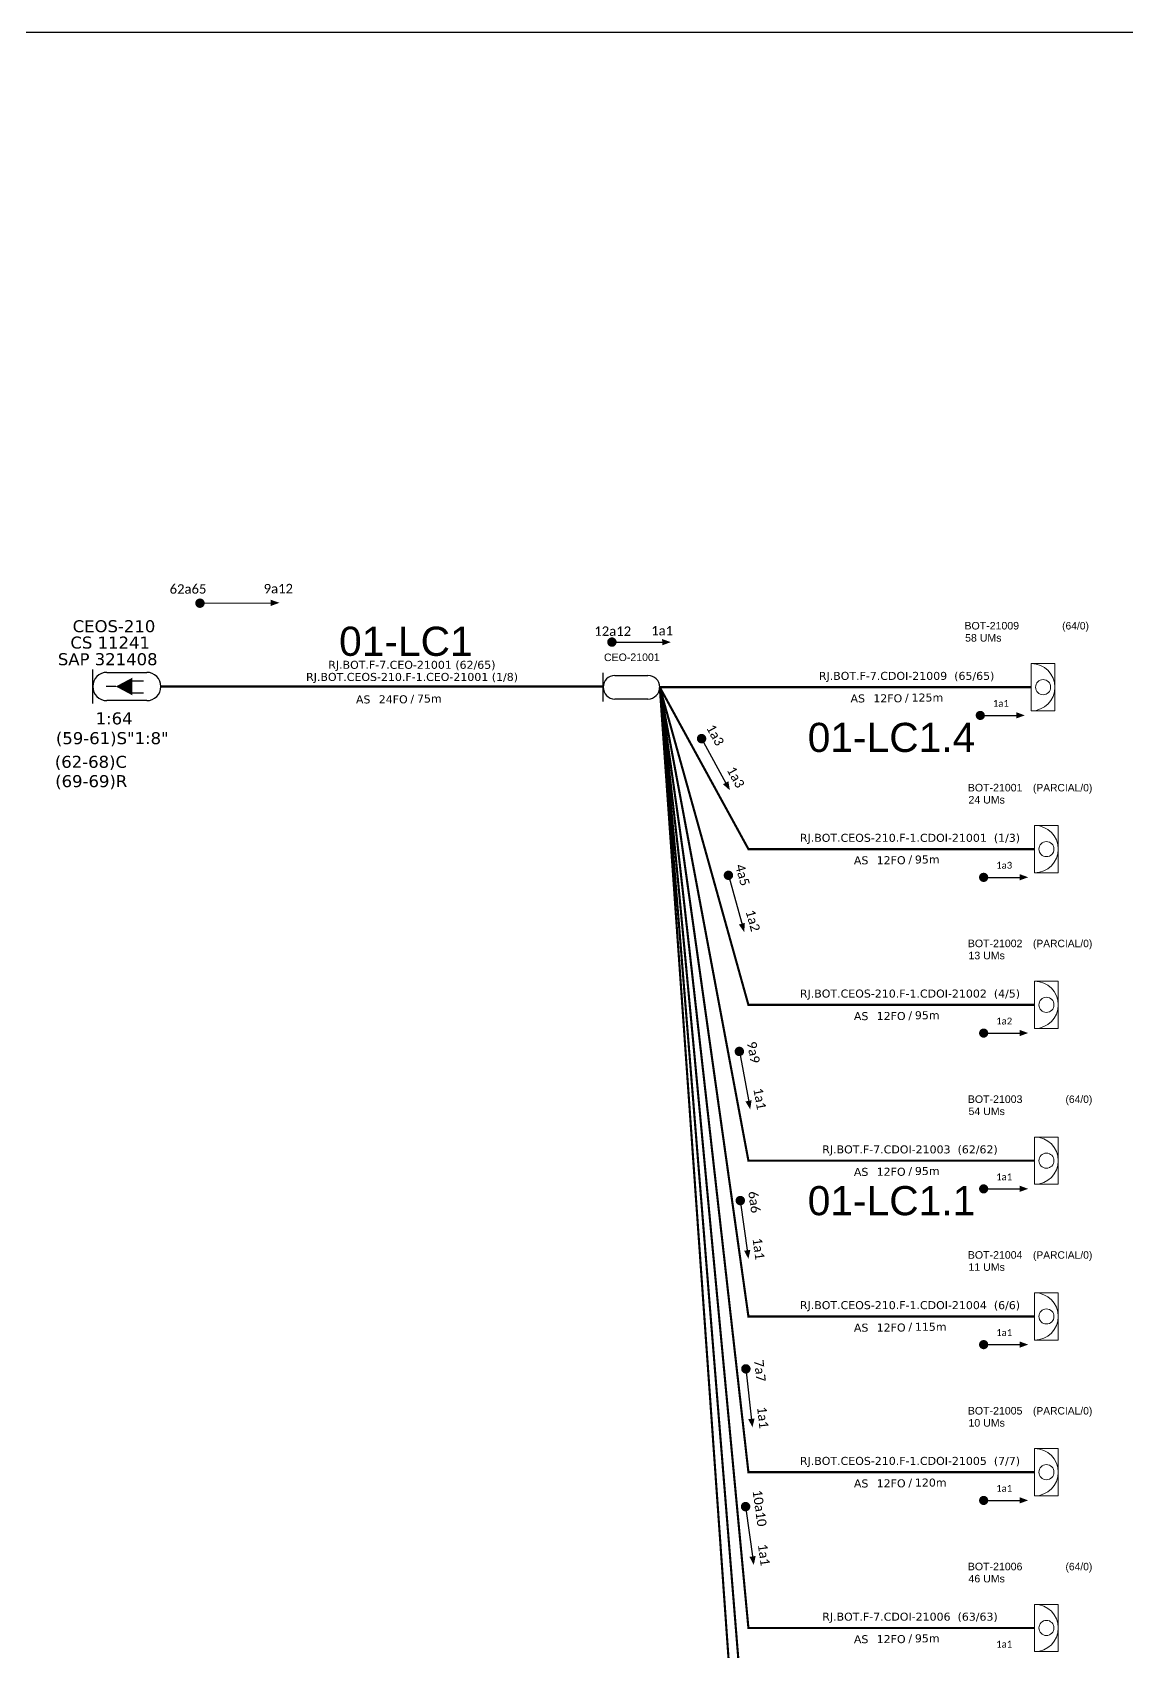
# Model space of a CAD drawing. Header units: millimetres. Extents: x 28810 to 29648, y 293521 to 294115.
# Drawn here: x 29072.4 to 29335.1, y 293726.1 to 294114.9 of the extents above; entities that cross this region are included whole.
import ezdxf
from ezdxf.enums import TextEntityAlignment as Align

# ---------------------------------------------------------------- set-up
doc = ezdxf.new("R2010")
doc.units = ezdxf.units.MM
for name, color, linetype, lineweight in [("20.0-LEGENDA DOS CDO'S", 1, 'Continuous', 0), ('20.1-CDO_INTERIOR', 1, 'Continuous', 0), ('40.1-ETIQUETAS', 1, 'Continuous', 20)]:
    doc.layers.add(name, color=color, linetype=linetype, lineweight=lineweight)
for name, color, linetype in [('20.4-CEOS', 1, 'Continuous'), ('CAP a instalar', 1, 'Continuous'), ('CD a instalar', 1, 'Continuous'), ('SETA', 7, 'Continuous'), ('texto', 255, 'Continuous')]:
    doc.layers.add(name, color=color, linetype=linetype)
doc.styles.add('ARIAL', font='arial.ttf')
doc.styles.add('siredit', font='verdana.ttf')
doc.styles.get("Standard").update_dxf_attribs({"font": 'arial.ttf'})
doc.linetypes.add('FENCELINE1', pattern='A,0.25,-0.1,[133,ltypeshp.shx,S=0.1,R=0,X=-0.1,Y=0],-0.1,1', length=1.45)

# ---------------------------------------------------------------- blocks, each defined once
blk = doc.blocks.new('ETIQUETA_RS5F')
at = {"layer": '40.1-ETIQUETAS', "color": 0, "style": 'siredit'}
blk.add_text('/', height=1.5, dxfattribs=at).set_placement((1.58, -1.95), align=Align.MIDDLE_RIGHT)
for tag, p in [('ETIQUETA_R_PRIMARIA', (1.21, 4.1)), ('ETIQUETA_R_SECUNDARIA', (1.21, 2.1)), ('F_ATIVAS/F_MORTAS', (1.14, -4.24))]:
    blk.add_attdef(tag, text='', height=1.5, dxfattribs=at).set_placement(p, align=Align.MIDDLE_CENTER)
for tag, p in [('TIPO_CABO', (-6.58, -2.12)), ('CAP_CABO', (0.4, -2.09))]:
    blk.add_attdef(tag, text='', height=1.5, dxfattribs=at).set_placement(p, align=Align.MIDDLE_RIGHT)
blk.add_attdef('METROS', text='', height=1.5, dxfattribs=at).set_placement((2.14, -1.95), align=Align.MIDDLE_LEFT)
for tag, p in [('FUSÃO_1', (0.85, -8.39)), ('FUSÃO_2', (0.85, -10.6)), ('FUSÃO_3', (0.85, -12.93)), ('FUSÃO_4', (0.85, -15.14)), ('FUSÃO_5', (0.85, -17.16))]:
    blk.add_attdef(tag, text='', height=1.5, dxfattribs=at).set_placement(p, align=Align.CENTER)
blk = doc.blocks.new('CDOI_INT')
at = {"layer": '20.1-CDO_INTERIOR', "color": 0, "lineweight": 18}
blk.add_lwpolyline([(4.25, -4.25), (4.25, 4.25), (0, 4.25), (0, -4.25)], close=True, dxfattribs=at)
blk.add_circle((2.12, 0), 1.36, dxfattribs=at)
blk.add_arc((0, 0), 4.25, 270, 90, dxfattribs=at)
at = {"layer": "20.0-LEGENDA DOS CDO'S", "color": 0, "style": 'ARIAL'}
for tag, p in [('CDO_N', (-0.08, 10.38)), ('SPLITER_1', (21.18, 10.38)), ('SURVEY', (-0.08, 8.2)), ('SPLITER_2', (21.19, 8.68)), ('SAP', (-0.08, 6.23)), ('1:XX', (5.94, -2.22)), ('UMS', (5.94, -4.24))]:
    blk.add_attdef(tag, p, '', height=1.36, dxfattribs=at)
blk.add_attdef('FIBRAS_UTILIZADAS', text='', height=1.36, dxfattribs=at).set_placement((15.34, 10.38), align=Align.CENTER)
blk = doc.blocks.new('CEOS_RP_CT_DRT')
at = {"layer": '20.4-CEOS', "color": 0}
for p, q in [((-4.54, 1.19), (-1.19, 1.19)), ((-1.19, -1.19), (-4.54, -1.19))]:
    blk.add_line(p, q, dxfattribs=at)
for points in [[(-5.73, -1.43), (-5.73, 1.44)], [(-3.79, 0), (-4.59, 0)], [(-2.47, 0.48), (-1.45, 0.48)], [(-2.47, -0.52), (-1.45, -0.52)]]:
    blk.add_lwpolyline(points, dxfattribs=at)
blk.add_lwpolyline([(-3.79, 0, 0, 1.47, 0), (-2.41, 0, 1.47, 1.47, 0)], format="xyseb", dxfattribs=at)
for centre, start, end in [((-4.54, 0), 90, 270), ((-1.19, 0), 270, 90)]:
    blk.add_arc(centre, 1.19, start, end, dxfattribs=at)
at = {"layer": '20.4-CEOS', "color": 7, "style": 'siredit'}
for tag, p in [('Nº_DA_CEOS', (-2.86, 5.6)), ('LOCAL', (-2.86, 4.24)), ('SAP', (-2.86, 2.78)), ('RACIO_SPLITAGEM', (-2.86, -1.88)), ('FIBRAS_SPLITTER', (-2.86, -3.58)), ('FIBRAS_TOP_C', (-2.86, -5.08)), ('RESERVA_FINAIS', (-2.86, -6.39))]:
    blk.add_attdef(tag, text='', height=1.01, dxfattribs=at).set_placement(p, align=Align.TOP_CENTER)

msp = doc.modelspace()

# ---------------------------------------------------------------- linework, layer by layer
msp.add_lwpolyline([(28809.7, 293520.91), (29648.27, 293520.91), (29648.27, 294114.91), (28809.7, 294114.91), (28809.7, 293520.91)])
at = {"color": 7, "const_width": 1.13}
for points in [[(29112.08, 293977.85, 1), (29113.21, 293977.86, 1)], [(29210.99, 293968.51, 1), (29212.12, 293968.51, 1)], [(29232.81, 293945.83, 1), (29233.36, 293944.84, 1)], [(29239.37, 293913.06, 1), (29239.68, 293911.98, 1)], [(29242.04, 293870.78, 1), (29242.26, 293869.67, 1)], [(29242.29, 293834.98, 1), (29242.46, 293833.86, 1)], [(29243.65, 293794.57, 1), (29243.79, 293793.45, 1)], [(29243.57, 293761.49, 1), (29243.74, 293760.37, 1)]]:
    msp.add_lwpolyline(points, format="xyb", close=True, dxfattribs=at)
at = {"const_width": 1.1}
for points in [[(29299.45, 293950.91, 1), (29300.55, 293950.91, 1)], [(29300.26, 293912.03, 1), (29301.36, 293912.03, 1)], [(29300.26, 293874.63, 1), (29301.36, 293874.63, 1)], [(29300.26, 293837.23, 1), (29301.36, 293837.23, 1)], [(29300.26, 293799.83, 1), (29301.36, 293799.83, 1)], [(29300.26, 293762.42, 1), (29301.36, 293762.42, 1)]]:
    msp.add_lwpolyline(points, format="xyb", close=True, dxfattribs=at)
at = {"layer": '20.4-CEOS', "color": 5}
for p, q in [((29209.43, 293954.27), (29209.43, 293961.1)), ((29212.27, 293960.52), (29220.22, 293960.52)), ((29220.22, 293954.85), (29212.27, 293954.85))]:
    msp.add_line(p, q, dxfattribs=at)
for centre, start, end in [((29212.27, 293957.68), 90, 270), ((29220.22, 293957.68), 270, 90)]:
    msp.add_arc(centre, 2.83, start, end, dxfattribs=at)
at = {"layer": 'CAP a instalar', "color": 0, "linetype": 'FENCELINE1', "ltscale": 5, "const_width": 0.513}
for points in [[(29103.25, 293957.86), (29209.43, 293957.86)], [(29312.25, 293957.68), (29223.05, 293957.68)], [(29313.05, 293694.39), (29244.33, 293694.39), (29223.05, 293957.68)], [(29313.05, 293731.8), (29244.33, 293731.8), (29223.05, 293957.68)]]:
    msp.add_lwpolyline(points, dxfattribs=at)
at = {"layer": 'CAP a instalar', "linetype": 'FENCELINE1', "ltscale": 5, "const_width": 0.513}
msp.add_lwpolyline([(29313.05, 293844), (29244.33, 293844), (29223.05, 293957.68)], dxfattribs=at)
at = {"layer": 'CD a instalar', "color": 8, "linetype": 'FENCELINE1', "ltscale": 5, "const_width": 0.513}
for points in [[(29313.05, 293918.81), (29244.33, 293918.81), (29223.05, 293957.68)], [(29313.05, 293656.99), (29244.33, 293656.99), (29223.05, 293957.68)], [(29313.05, 293769.2), (29244.33, 293769.2), (29223.05, 293957.68)], [(29313.05, 293806.6), (29244.33, 293806.6), (29223.05, 293957.68)], [(29313.05, 293881.41), (29244.33, 293881.41), (29223.05, 293957.68)]]:
    msp.add_lwpolyline(points, dxfattribs=at)
at = {"layer": 'SETA', "color": 7}
for points in [[(29112.65, 293977.86), (29130.73, 293977.93)], [(29211.56, 293968.51), (29224.7, 293968.49)], [(29233.09, 293945.34), (29239.39, 293933.8)], [(29239.53, 293912.52), (29243.05, 293899.85)], [(29242.15, 293870.22), (29244.56, 293857.3)], [(29242.38, 293834.42), (29244.2, 293821.4)], [(29243.72, 293794.01), (29245.18, 293780.94)], [(29243.66, 293760.93), (29245.48, 293747.91)]]:
    msp.add_lwpolyline(points, dxfattribs=at)
at = {"layer": 'SETA'}
for points in [[(29300, 293950.91), (29309.44, 293950.91)], [(29300.81, 293912.03), (29310.25, 293912.03)], [(29300.81, 293874.63), (29310.25, 293874.63)], [(29300.81, 293837.23), (29310.25, 293837.23)], [(29300.81, 293799.83), (29310.25, 293799.83)], [(29300.81, 293762.42), (29310.25, 293762.42)]]:
    msp.add_lwpolyline(points, dxfattribs=at)
at = {"layer": 'SETA', "color": 7}
for points in [[(29129.64, 293978.68), (29131.72, 293977.95), (29129.66, 293977.18)], [(29223.62, 293969.25), (29225.69, 293968.5), (29223.63, 293967.74)], [(29239.53, 293935.11), (29239.87, 293932.94), (29238.21, 293934.38)], [(29243.48, 293901.1), (29243.32, 293898.9), (29242.03, 293900.69)], [(29245.1, 293858.5), (29244.75, 293856.32), (29243.62, 293858.22)], [(29244.79, 293822.58), (29244.34, 293820.42), (29243.3, 293822.36)], [(29245.81, 293782.1), (29245.3, 293779.96), (29244.31, 293781.93)], [(29246.07, 293749.09), (29245.62, 293746.93), (29244.58, 293748.87)]]:
    msp.add_solid(points, dxfattribs=at)
at = {"layer": 'SETA'}
for points in [[(29308.68, 293951.66), (29310.7, 293950.92), (29308.68, 293950.19)], [(29309.49, 293912.78), (29311.5, 293912.05), (29309.49, 293911.32)], [(29309.49, 293875.38), (29311.5, 293874.65), (29309.49, 293873.91)], [(29309.49, 293837.98), (29311.5, 293837.24), (29309.49, 293836.51)], [(29309.49, 293800.57), (29311.5, 293799.84), (29309.49, 293799.11)], [(29309.49, 293763.17), (29311.5, 293762.44), (29309.49, 293761.71)]]:
    msp.add_solid(points, dxfattribs=at)

# ---------------------------------------------------------------- block references
at = {"layer": '20.4-CEOS', "color": 0}
ref = msp.add_blockref('CEOS_RP_CT_DRT', (29103.26, 293957.85), dxfattribs=dict(at, xscale=2.853398852348328, yscale=2.853398852348328, zscale=2.853398852348328))
ref.add_attrib('Nº_DA_CEOS', 'CEOS-210', dxfattribs={"color": 7, "height": 2.881, "style": 'siredit'}).set_placement((29092.01, 293973.77), align=Align.TOP_CENTER)
ref.add_attrib('LOCAL', 'CS 11241', dxfattribs={"color": 7, "height": 2.881, "style": 'siredit'}).set_placement((29091.1, 293969.84), align=Align.TOP_CENTER)
ref.add_attrib('SAP', 'SAP 321408', dxfattribs={"color": 7, "height": 2.881, "style": 'siredit'}).set_placement((29090.5, 293965.85), align=Align.TOP_CENTER)
ref.add_attrib('RACIO_SPLITAGEM', '1:64', dxfattribs={"color": 7, "height": 2.881, "style": 'siredit'}).set_placement((29092.04, 293951.64), align=Align.TOP_CENTER)
ref.add_attrib('FIBRAS_SPLITTER', '(59-61)S"1:8"', dxfattribs={"color": 7, "height": 2.881, "style": 'siredit'}).set_placement((29091.6, 293946.89), align=Align.TOP_CENTER)
ref.add_attrib('FIBRAS_TOP_C', '(62-68)C', dxfattribs={"color": 7, "height": 2.881, "style": 'siredit'}).set_placement((29086.47, 293941.21), align=Align.TOP_CENTER)
ref.add_attrib('RESERVA_FINAIS', '(69-69)R', dxfattribs={"color": 7, "height": 2.881, "style": 'siredit'}).set_placement((29086.55, 293936.57), align=Align.TOP_CENTER)
at = {"layer": '40.1-ETIQUETAS', "color": 0}
ref = msp.add_blockref('ETIQUETA_RS5F', (29162.06, 293957.46), dxfattribs=dict(at, xscale=1.280902120836367, yscale=1.280902120836367, zscale=1.280902120836367))
ref.add_attrib('ETIQUETA_R_PRIMARIA', 'RJ.BOT.F-7.CEO-21001 (62/65)', dxfattribs={"color": 0, "height": 1.9214, "style": 'siredit'}).set_placement((29163.53, 293963.06), align=Align.MIDDLE_CENTER)
ref.add_attrib('ETIQUETA_R_SECUNDARIA', 'RJ.BOT.CEOS-210.F-1.CEO-21001 (1/8)', dxfattribs={"color": 0, "height": 1.9214, "style": 'siredit'}).set_placement((29163.57, 293960.15), align=Align.MIDDLE_CENTER)
ref.add_attrib('TIPO_CABO', 'AS', dxfattribs={"color": 0, "height": 1.921, "style": 'siredit'}).set_placement((29153.58, 293954.75), align=Align.MIDDLE_RIGHT)
ref.add_attrib('CAP_CABO', '24FO', dxfattribs={"color": 0, "height": 1.921, "style": 'siredit'}).set_placement((29162.52, 293954.78), align=Align.MIDDLE_RIGHT)
ref.add_attrib('METROS', '75m', dxfattribs={"color": 0, "height": 1.921, "style": 'siredit'}).set_placement((29164.76, 293954.95), align=Align.MIDDLE_LEFT)
at = {"layer": 'CAP a instalar', "color": 0, "linetype": 'FENCELINE1', "ltscale": 5}
ref = msp.add_blockref('CDOI_INT', (29312.25, 293957.68), dxfattribs=dict(at, xscale=1.33473017723919, yscale=1.33473017723919, zscale=1.33473017723919))
ref.add_attrib('CDO_N', 'BOT-21009    ', dxfattribs={"layer": "20.0-LEGENDA DOS CDO'S", "color": 0, "height": 1.8156, "style": 'ARIAL'}).set_placement((29312.13, 293971.54), align=Align.RIGHT)
ref.add_attrib('FIBRAS_UTILIZADAS', '        (64/0)', dxfattribs={"layer": "20.0-LEGENDA DOS CDO'S", "color": 0, "height": 1.7905, "style": 'ARIAL', "width": 0.986168}).set_placement((29326.09, 293971.54), align=Align.RIGHT)
ref.add_attrib('SURVEY', '58 UMs          ', dxfattribs={"layer": "20.0-LEGENDA DOS CDO'S", "color": 0, "height": 1.8156, "style": 'ARIAL'}).set_placement((29312.14, 293968.63), align=Align.RIGHT)
at = {"layer": 'CAP a instalar', "color": 0, "linetype": 'FENCELINE1', "ltscale": 5.3}
ref = msp.add_blockref('ETIQUETA_RS5F', (29280.79, 293957.7), dxfattribs=dict(at, xscale=1.280902120837365, yscale=1.280902120837365, zscale=1.280902120837365))
ref.add_attrib('ETIQUETA_R_SECUNDARIA', 'RJ.BOT.F-7.CDOI-21009  (65/65)', dxfattribs={"layer": '40.1-ETIQUETAS', "color": 0, "height": 1.9214, "style": 'siredit'}).set_placement((29282.31, 293960.4), align=Align.MIDDLE_CENTER)
ref.add_attrib('TIPO_CABO', 'AS', dxfattribs={"layer": '40.1-ETIQUETAS', "color": 0, "height": 1.921, "style": 'siredit'}).set_placement((29272.32, 293954.99), align=Align.MIDDLE_RIGHT)
ref.add_attrib('CAP_CABO', '12FO', dxfattribs={"layer": '40.1-ETIQUETAS', "color": 0, "height": 1.921, "style": 'siredit'}).set_placement((29281.26, 293955.02), align=Align.MIDDLE_RIGHT)
ref.add_attrib('METROS', '125m', dxfattribs={"layer": '40.1-ETIQUETAS', "color": 0, "height": 1.921, "style": 'siredit'}).set_placement((29283.5, 293955.2), align=Align.MIDDLE_LEFT)
at = {"layer": 'CAP a instalar', "linetype": 'FENCELINE1', "ltscale": 5}
ref = msp.add_blockref('CDOI_INT', (29313.05, 293844), dxfattribs=dict(at, xscale=1.33473017723919, yscale=1.33473017723919, zscale=1.33473017723919))
ref.add_attrib('CDO_N', 'BOT-21003    ', dxfattribs={"layer": "20.0-LEGENDA DOS CDO'S", "color": 0, "height": 1.8156, "style": 'ARIAL'}).set_placement((29312.94, 293857.86), align=Align.RIGHT)
ref.add_attrib('FIBRAS_UTILIZADAS', '        (64/0)', dxfattribs={"layer": "20.0-LEGENDA DOS CDO'S", "color": 0, "height": 1.7905, "style": 'ARIAL', "width": 0.986168}).set_placement((29326.9, 293857.86), align=Align.RIGHT)
ref.add_attrib('SURVEY', '54 UMs          ', dxfattribs={"layer": "20.0-LEGENDA DOS CDO'S", "color": 0, "height": 1.8156, "style": 'ARIAL'}).set_placement((29312.95, 293854.95), align=Align.RIGHT)
at = {"layer": 'CAP a instalar', "color": 1, "linetype": 'FENCELINE1', "ltscale": 5.3}
ref = msp.add_blockref('ETIQUETA_RS5F', (29281.6, 293844.02), dxfattribs=dict(at, xscale=1.280902120837365, yscale=1.280902120837365, zscale=1.280902120837365))
ref.add_attrib('ETIQUETA_R_SECUNDARIA', 'RJ.BOT.F-7.CDOI-21003  (62/62)', dxfattribs={"layer": '40.1-ETIQUETAS', "color": 0, "height": 1.9214, "style": 'siredit'}).set_placement((29283.12, 293846.71), align=Align.MIDDLE_CENTER)
ref.add_attrib('TIPO_CABO', 'AS', dxfattribs={"layer": '40.1-ETIQUETAS', "color": 0, "height": 1.921, "style": 'siredit'}).set_placement((29273.13, 293841.31), align=Align.MIDDLE_RIGHT)
ref.add_attrib('CAP_CABO', '12FO', dxfattribs={"layer": '40.1-ETIQUETAS', "color": 0, "height": 1.921, "style": 'siredit'}).set_placement((29282.07, 293841.34), align=Align.MIDDLE_RIGHT)
ref.add_attrib('METROS', '95m', dxfattribs={"layer": '40.1-ETIQUETAS', "color": 0, "height": 1.921, "style": 'siredit'}).set_placement((29284.3, 293841.52), align=Align.MIDDLE_LEFT)
at = {"layer": 'CAP a instalar', "color": 0, "linetype": 'FENCELINE1', "ltscale": 5}
ref = msp.add_blockref('CDOI_INT', (29313.05, 293731.8), dxfattribs=dict(at, xscale=1.33473017723919, yscale=1.33473017723919, zscale=1.33473017723919))
ref.add_attrib('CDO_N', 'BOT-21006    ', dxfattribs={"layer": "20.0-LEGENDA DOS CDO'S", "color": 0, "height": 1.8156, "style": 'ARIAL'}).set_placement((29312.94, 293745.65), align=Align.RIGHT)
ref.add_attrib('FIBRAS_UTILIZADAS', '        (64/0)', dxfattribs={"layer": "20.0-LEGENDA DOS CDO'S", "color": 0, "height": 1.7905, "style": 'ARIAL', "width": 0.986168}).set_placement((29326.9, 293745.65), align=Align.RIGHT)
ref.add_attrib('SURVEY', '46 UMs          ', dxfattribs={"layer": "20.0-LEGENDA DOS CDO'S", "color": 0, "height": 1.8156, "style": 'ARIAL'}).set_placement((29312.95, 293742.74), align=Align.RIGHT)
at = {"layer": 'CAP a instalar', "color": 0, "linetype": 'FENCELINE1', "ltscale": 5.3}
ref = msp.add_blockref('ETIQUETA_RS5F', (29281.6, 293731.81), dxfattribs=dict(at, xscale=1.280902120837365, yscale=1.280902120837365, zscale=1.280902120837365))
ref.add_attrib('ETIQUETA_R_SECUNDARIA', 'RJ.BOT.F-7.CDOI-21006  (63/63)', dxfattribs={"layer": '40.1-ETIQUETAS', "color": 0, "height": 1.9214, "style": 'siredit'}).set_placement((29283.12, 293734.51), align=Align.MIDDLE_CENTER)
ref.add_attrib('TIPO_CABO', 'AS', dxfattribs={"layer": '40.1-ETIQUETAS', "color": 0, "height": 1.921, "style": 'siredit'}).set_placement((29273.13, 293729.1), align=Align.MIDDLE_RIGHT)
ref.add_attrib('CAP_CABO', '12FO', dxfattribs={"layer": '40.1-ETIQUETAS', "color": 0, "height": 1.921, "style": 'siredit'}).set_placement((29282.07, 293729.13), align=Align.MIDDLE_RIGHT)
ref.add_attrib('METROS', '95m', dxfattribs={"layer": '40.1-ETIQUETAS', "color": 0, "height": 1.921, "style": 'siredit'}).set_placement((29284.3, 293729.31), align=Align.MIDDLE_LEFT)
at = {"layer": 'CD a instalar', "color": 8, "linetype": 'FENCELINE1', "ltscale": 5}
ref = msp.add_blockref('CDOI_INT', (29313.05, 293918.81), dxfattribs=dict(at, xscale=1.33473017723919, yscale=1.33473017723919, zscale=1.33473017723919))
ref.add_attrib('CDO_N', 'BOT-21001    ', dxfattribs={"layer": "20.0-LEGENDA DOS CDO'S", "color": 0, "height": 1.8156, "style": 'ARIAL'}).set_placement((29312.94, 293932.66), align=Align.RIGHT)
ref.add_attrib('FIBRAS_UTILIZADAS', '        (PARCIAL/0)', dxfattribs={"layer": "20.0-LEGENDA DOS CDO'S", "color": 0, "height": 1.7905, "style": 'ARIAL', "width": 0.986168}).set_placement((29326.9, 293932.66), align=Align.RIGHT)
ref.add_attrib('SURVEY', '24 UMs          ', dxfattribs={"layer": "20.0-LEGENDA DOS CDO'S", "color": 0, "height": 1.8156, "style": 'ARIAL'}).set_placement((29312.95, 293929.75), align=Align.RIGHT)
ref = msp.add_blockref('ETIQUETA_RS5F', (29281.6, 293918.82), dxfattribs=dict(at, xscale=1.280902120837365, yscale=1.280902120837365, zscale=1.280902120837365))
ref.add_attrib('ETIQUETA_R_SECUNDARIA', 'RJ.BOT.CEOS-210.F-1.CDOI-21001  (1/3)', dxfattribs={"layer": '40.1-ETIQUETAS', "color": 0, "height": 1.9214, "style": 'siredit'}).set_placement((29283.12, 293921.52), align=Align.MIDDLE_CENTER)
ref.add_attrib('TIPO_CABO', 'AS', dxfattribs={"layer": '40.1-ETIQUETAS', "color": 0, "height": 1.921, "style": 'siredit'}).set_placement((29273.13, 293916.12), align=Align.MIDDLE_RIGHT)
ref.add_attrib('CAP_CABO', '12FO', dxfattribs={"layer": '40.1-ETIQUETAS', "color": 0, "height": 1.921, "style": 'siredit'}).set_placement((29282.07, 293916.14), align=Align.MIDDLE_RIGHT)
ref.add_attrib('METROS', '95m', dxfattribs={"layer": '40.1-ETIQUETAS', "color": 0, "height": 1.921, "style": 'siredit'}).set_placement((29284.3, 293916.32), align=Align.MIDDLE_LEFT)
ref = msp.add_blockref('CDOI_INT', (29313.05, 293881.41), dxfattribs=dict(at, xscale=1.33473017723919, yscale=1.33473017723919, zscale=1.33473017723919))
ref.add_attrib('CDO_N', 'BOT-21002    ', dxfattribs={"layer": "20.0-LEGENDA DOS CDO'S", "color": 0, "height": 1.8156, "style": 'ARIAL'}).set_placement((29312.94, 293895.26), align=Align.RIGHT)
ref.add_attrib('FIBRAS_UTILIZADAS', '        (PARCIAL/0)', dxfattribs={"layer": "20.0-LEGENDA DOS CDO'S", "color": 0, "height": 1.7905, "style": 'ARIAL', "width": 0.986168}).set_placement((29326.9, 293895.26), align=Align.RIGHT)
ref.add_attrib('SURVEY', '13 UMs          ', dxfattribs={"layer": "20.0-LEGENDA DOS CDO'S", "color": 0, "height": 1.8156, "style": 'ARIAL'}).set_placement((29312.95, 293892.35), align=Align.RIGHT)
ref = msp.add_blockref('ETIQUETA_RS5F', (29281.6, 293881.42), dxfattribs=dict(at, xscale=1.280902120837365, yscale=1.280902120837365, zscale=1.280902120837365))
ref.add_attrib('ETIQUETA_R_SECUNDARIA', 'RJ.BOT.CEOS-210.F-1.CDOI-21002  (4/5)', dxfattribs={"layer": '40.1-ETIQUETAS', "color": 0, "height": 1.9214, "style": 'siredit'}).set_placement((29283.12, 293884.12), align=Align.MIDDLE_CENTER)
ref.add_attrib('TIPO_CABO', 'AS', dxfattribs={"layer": '40.1-ETIQUETAS', "color": 0, "height": 1.921, "style": 'siredit'}).set_placement((29273.13, 293878.71), align=Align.MIDDLE_RIGHT)
ref.add_attrib('CAP_CABO', '12FO', dxfattribs={"layer": '40.1-ETIQUETAS', "color": 0, "height": 1.921, "style": 'siredit'}).set_placement((29282.07, 293878.74), align=Align.MIDDLE_RIGHT)
ref.add_attrib('METROS', '95m', dxfattribs={"layer": '40.1-ETIQUETAS', "color": 0, "height": 1.921, "style": 'siredit'}).set_placement((29284.3, 293878.92), align=Align.MIDDLE_LEFT)
ref = msp.add_blockref('CDOI_INT', (29313.05, 293806.6), dxfattribs=dict(at, xscale=1.33473017723919, yscale=1.33473017723919, zscale=1.33473017723919))
ref.add_attrib('CDO_N', 'BOT-21004    ', dxfattribs={"layer": "20.0-LEGENDA DOS CDO'S", "color": 0, "height": 1.8156, "style": 'ARIAL'}).set_placement((29312.94, 293820.46), align=Align.RIGHT)
ref.add_attrib('FIBRAS_UTILIZADAS', '        (PARCIAL/0)', dxfattribs={"layer": "20.0-LEGENDA DOS CDO'S", "color": 0, "height": 1.7905, "style": 'ARIAL', "width": 0.986168}).set_placement((29326.9, 293820.46), align=Align.RIGHT)
ref.add_attrib('SURVEY', '11 UMs          ', dxfattribs={"layer": "20.0-LEGENDA DOS CDO'S", "color": 0, "height": 1.8156, "style": 'ARIAL'}).set_placement((29312.95, 293817.55), align=Align.RIGHT)
ref = msp.add_blockref('ETIQUETA_RS5F', (29281.6, 293806.62), dxfattribs=dict(at, xscale=1.280902120837365, yscale=1.280902120837365, zscale=1.280902120837365))
ref.add_attrib('ETIQUETA_R_SECUNDARIA', 'RJ.BOT.CEOS-210.F-1.CDOI-21004  (6/6)', dxfattribs={"layer": '40.1-ETIQUETAS', "color": 0, "height": 1.9214, "style": 'siredit'}).set_placement((29283.12, 293809.31), align=Align.MIDDLE_CENTER)
ref.add_attrib('TIPO_CABO', 'AS', dxfattribs={"layer": '40.1-ETIQUETAS', "color": 0, "height": 1.921, "style": 'siredit'}).set_placement((29273.13, 293803.91), align=Align.MIDDLE_RIGHT)
ref.add_attrib('CAP_CABO', '12FO', dxfattribs={"layer": '40.1-ETIQUETAS', "color": 0, "height": 1.921, "style": 'siredit'}).set_placement((29282.07, 293803.94), align=Align.MIDDLE_RIGHT)
ref.add_attrib('METROS', '115m', dxfattribs={"layer": '40.1-ETIQUETAS', "color": 0, "height": 1.921, "style": 'siredit'}).set_placement((29284.3, 293804.11), align=Align.MIDDLE_LEFT)
ref = msp.add_blockref('CDOI_INT', (29313.05, 293769.2), dxfattribs=dict(at, xscale=1.33473017723919, yscale=1.33473017723919, zscale=1.33473017723919))
ref.add_attrib('CDO_N', 'BOT-21005    ', dxfattribs={"layer": "20.0-LEGENDA DOS CDO'S", "color": 0, "height": 1.8156, "style": 'ARIAL'}).set_placement((29312.94, 293783.05), align=Align.RIGHT)
ref.add_attrib('FIBRAS_UTILIZADAS', '        (PARCIAL/0)', dxfattribs={"layer": "20.0-LEGENDA DOS CDO'S", "color": 0, "height": 1.7905, "style": 'ARIAL', "width": 0.986168}).set_placement((29326.9, 293783.05), align=Align.RIGHT)
ref.add_attrib('SURVEY', '10 UMs          ', dxfattribs={"layer": "20.0-LEGENDA DOS CDO'S", "color": 0, "height": 1.8156, "style": 'ARIAL'}).set_placement((29312.95, 293780.14), align=Align.RIGHT)
ref = msp.add_blockref('ETIQUETA_RS5F', (29281.6, 293769.21), dxfattribs=dict(at, xscale=1.280902120837365, yscale=1.280902120837365, zscale=1.280902120837365))
ref.add_attrib('ETIQUETA_R_SECUNDARIA', 'RJ.BOT.CEOS-210.F-1.CDOI-21005  (7/7)', dxfattribs={"layer": '40.1-ETIQUETAS', "color": 0, "height": 1.9214, "style": 'siredit'}).set_placement((29283.12, 293771.91), align=Align.MIDDLE_CENTER)
ref.add_attrib('TIPO_CABO', 'AS', dxfattribs={"layer": '40.1-ETIQUETAS', "color": 0, "height": 1.921, "style": 'siredit'}).set_placement((29273.13, 293766.5), align=Align.MIDDLE_RIGHT)
ref.add_attrib('CAP_CABO', '12FO', dxfattribs={"layer": '40.1-ETIQUETAS', "color": 0, "height": 1.921, "style": 'siredit'}).set_placement((29282.07, 293766.53), align=Align.MIDDLE_RIGHT)
ref.add_attrib('METROS', '120m', dxfattribs={"layer": '40.1-ETIQUETAS', "color": 0, "height": 1.921, "style": 'siredit'}).set_placement((29284.3, 293766.71), align=Align.MIDDLE_LEFT)

# ---------------------------------------------------------------- texts
at = {"color": 5, "char_height": 2.2605, "width": 166.8764, "attachment_point": 5}
for s, insert, rotation in [('{\\fCalibri|b0|i0|c0|p34;\\C256;62a65}', (29109.78, 293981.26), 0.1181), ('{\\fCalibri|b0|i0|c0|p34;\\C256;9a12}', (29131.46, 293981.34), 0.1181), ('{\\fCalibri|b0|i0|c0|p34;\\C256;12a12}', (29211.75, 293971.13), 359.8689), ('{\\fCalibri|b0|i0|c0|p34;\\C256;1a1}', (29223.62, 293971.25), 359.8689), ('{\\fCalibri|b0|i0|c0|p34;\\C256;1a3}', (29236.37, 293946.19), 298.5663), ('{\\fCalibri|b0|i0|c0|p34;\\C256;1a3}', (29241.29, 293936.07), 298.5663), ('{\\fCalibri|b0|i0|c0|p34;\\C256;4a5}', (29242.92, 293912.6), 285.46), ('{\\fCalibri|b0|i0|c0|p34;\\C256;1a2}', (29245.41, 293901.63), 285.46), ('{\\fCalibri|b0|i0|c0|p34;\\C256;9a9}', (29245.54, 293870.01), 280.4707), ('{\\fCalibri|b0|i0|c0|p34;\\C256;1a1}', (29247.07, 293858.86), 280.4707), ('{\\fCalibri|b0|i0|c0|p34;\\C256;6a6}', (29245.75, 293834.06), 277.8845), ('{\\fCalibri|b0|i0|c0|p34;\\C256;1a1}', (29246.78, 293822.85), 277.8845), ('{\\fCalibri|b0|i0|c0|p34;\\C256;7a7}', (29247.09, 293793.55), 276.3098), ('{\\fCalibri|b0|i0|c0|p34;\\C256;1a1}', (29247.8, 293782.32), 276.3098), ('{\\fCalibri|b0|i0|c0|p34;\\C256;10a10}', (29247.03, 293760.57), 277.8881), ('{\\fCalibri|b0|i0|c0|p34;\\C256;1a1}', (29248.06, 293749.36), 277.8881)]:
    msp.add_mtext(s, dxfattribs=dict(at, insert=insert, rotation=rotation))
at = {"char_height": 1.6473, "width": 27.8482, "attachment_point": 5}
for s, insert in [('{\\fCalibri|b0|i0|c0|p34;\\C7;1a1}', (29304.94, 293953.79)), ('{\\fCalibri|b0|i0|c0|p34;\\C7;1a3}', (29305.74, 293914.92)), ('{\\fCalibri|b0|i0|c0|p34;\\C7;1a2}', (29305.74, 293877.52)), ('{\\fCalibri|b0|i0|c0|p34;\\C7;1a1}', (29305.74, 293840.11)), ('{\\fCalibri|b0|i0|c0|p34;\\C7;1a1}', (29305.74, 293802.71)), ('{\\fCalibri|b0|i0|c0|p34;\\C7;1a1}', (29305.74, 293765.31)), ('{\\fCalibri|b0|i0|c0|p34;\\C7;1a1}', (29305.74, 293727.91))]:
    msp.add_mtext(s, dxfattribs=dict(at, insert=insert))
at = {"layer": "20.0-LEGENDA DOS CDO'S", "color": 5, "style": 'ARIAL'}
msp.add_text('CEO-21001', height=1.814, rotation=0.118, dxfattribs=at).set_placement((29209.65, 293963.95))
at = {"layer": 'texto', "color": 3, "char_height": 7, "width": 41.71, "attachment_point": 5}
for s, insert in [('{\\fArial|b0|i0|c0|p34;01-LC1}', (29162.09, 293968.66)), ('{\\fArial|b0|i0|c0|p34;01-LC1.4}', (29278.68, 293945.58)), ('{\\fArial|b0|i0|c0|p34;01-LC1.1}', (29278.68, 293834.35))]:
    msp.add_mtext(s, dxfattribs=dict(at, insert=insert))

doc.saveas('drawing.dxf')
